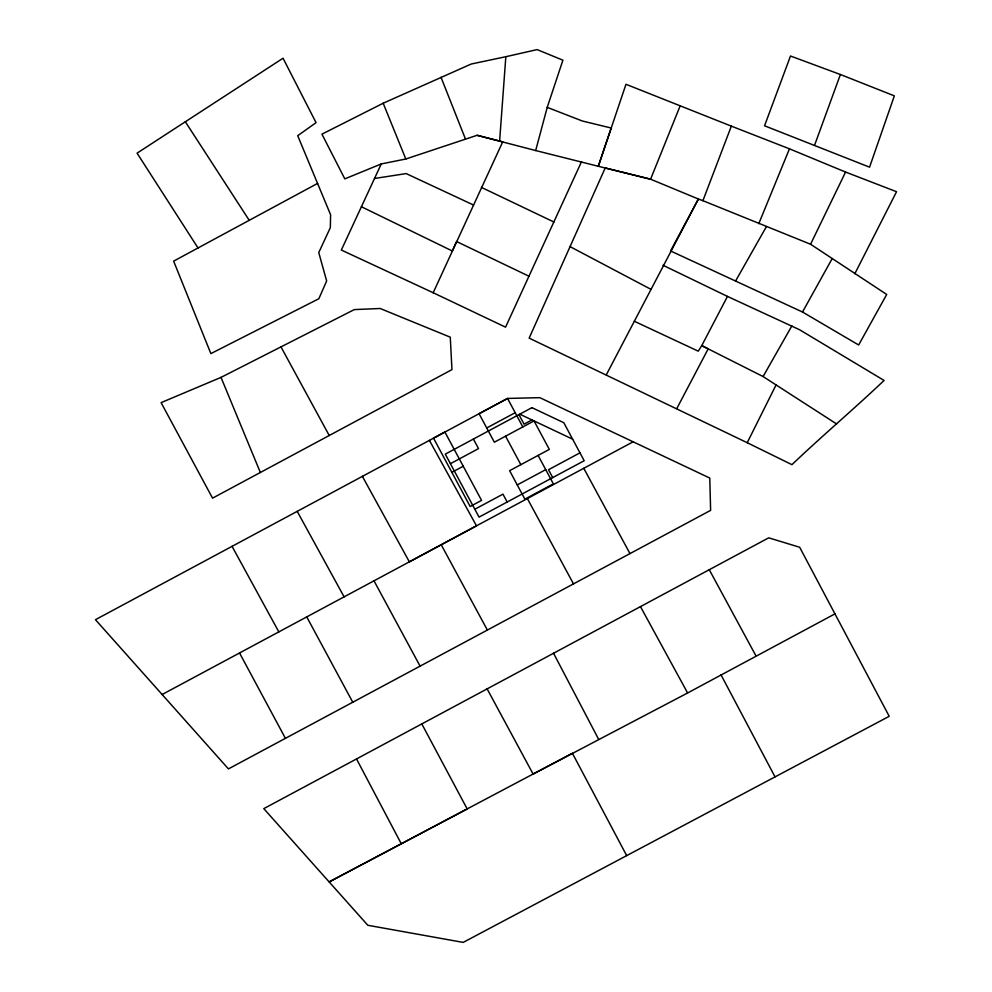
<?xml version="1.0" encoding="UTF-8"?>
<svg xmlns="http://www.w3.org/2000/svg" width="992" height="992" viewBox="0 0 992 992"><rect width="100%" height="100%" fill="white"/><g stroke="black" fill="none" stroke-linecap="round" stroke-linejoin="round"><path stroke-width="1.49" d="M499.621 141.038L505.833 56.705L537.143 49.6L562.91 60.19L547.224 107.359L535.68 150.548L477.09 135.296L405.815 159.005L381.263 163.94L344.807 178.87L321.941 134.156L383.185 103.23L471.2 64.034L505.833 56.705M814.506 145.44L840.398 74.512L790.5 56.011L764.559 125.786L869.562 167.177L894.35 95.864L840.398 74.512M702.906 200.682L698.393 199.02L670.567 250.951L802.516 312.021L858.663 344.993L886.712 294.463L810.563 244.243L702.906 200.682L731.34 126.145L625.977 84.295L598.312 166.284L535.68 150.548M680.115 105.958L650.591 179.205L598.312 166.284L611.196 128.03L582.329 120.999L547.224 107.359M758.793 223.671L789.458 148.825L845.581 172.062L896.545 191.716L854.806 273.767M581.548 161.646L505.56 327.162L433.182 292.739L502.721 141.844L477.09 135.296M433.182 292.739L341.335 250.046L381.263 163.94M810.563 244.243L845.581 172.062M634.334 321.259L698.393 199.02L650.591 179.205L605.219 167.97L529.158 338.123L747.224 442.717L776.066 384.933L763.084 376.538L701.753 345.625L698.244 351.168L634.334 321.259L606.298 374.852M747.224 442.717L791.938 464.665C821.984 435.984 853.914 409.101 884.083 380.444L799.465 329.679L727.471 296.422L701.753 345.625L708.176 348.874L676.829 408.493M802.516 312.021L832.201 258.552M735.593 280.972L766.419 226.61M763.084 376.538L791.876 325.884M317.614 183.396L173.637 261.132L210.862 353.598L318.841 298.741L326.653 280.972L318.767 252.6L330.336 227.652L330.596 214.731L297.712 135.706L316.051 122.648L283.042 58.23L137.07 153.152L198.016 247.975M487.097 688.832L533.113 774.07L687.617 692.974L834.942 613.874M260.35 472.49L451.955 369.619L450.269 337.181L380.159 308.5L354.305 309.591L221.005 377.382L161.101 402.64L212.548 498.158L260.35 472.49L221.005 377.382M232.054 546.344L507.52 398.437L539.834 397.668L709.776 478.057L710.619 510.359L228.433 768.899L95.455 619.69L232.054 546.344L278.826 631.892L476.482 525.822L429.4 440.386M633.144 441.8L409.361 561.856L362.39 476.371M356.512 758.954L768.713 537.825L799.664 547.262L889.216 716.298L463.19 942.4L367.821 925.276L263.785 808.641L356.512 758.954L401.289 843.795L329.158 881.925L572.396 753.263L626.684 855.625M486.725 427.974L515.195 412.697M450.405 463.686L478.516 448.607L473.395 439.059M531.96 419.938L524.074 424.167L518.952 414.619M451.856 472.328L463.239 466.228M517.266 484.914L545.736 469.638M474.833 509.243L502.944 494.165L507.172 502.026M579.973 452.848L548.502 469.724L552.73 477.598M162.13 694.524L278.826 631.892M401.289 843.795L467.195 808.964L421.774 723.862M374.505 178.486L406.174 173.588L473.482 205.009M731.34 126.145L789.458 148.825M519.783 414.172L572.632 439.171M481.43 187.389L553.97 222.034M529.071 276.26L456.556 241.527L452.29 250.976L361.41 206.745M663.003 265.248L727.471 296.422M570.065 246.636L650.74 289.218M776.066 384.933L836.529 423.906M185.33 121.743L249.228 220.323M297.203 511.364L344.112 596.886M640.46 606.608L687.617 692.974M280.972 346.878L329.232 435.513M709.255 569.681L755.854 655.687M583.767 468.298L629.982 553.598M527.36 498.542L573.488 583.879M441.217 544.744L487.357 630.032M374.009 580.841L420.087 666.14M306.764 616.925L352.768 702.237M522.821 426.932L507.557 398.462L479.086 413.726L494.351 442.209L534.043 420.918L549.32 449.388L509.628 470.679L524.892 499.15L553.362 483.873L538.098 455.402M505.573 436.195L520.837 464.665M239.543 652.972L285.423 738.346M720.961 674.746L775.037 776.897M553.524 653.232L598.635 739.3M383.185 103.23L405.815 159.005M441.006 77.252L465.347 138.744M444.912 432.053L433.529 438.166L470.183 506.503L481.566 500.39L444.912 432.053M531.948 407.65L445.284 454.138L479.049 517.105L584.189 460.722L563.816 422.728L531.948 407.65"/></g></svg>
